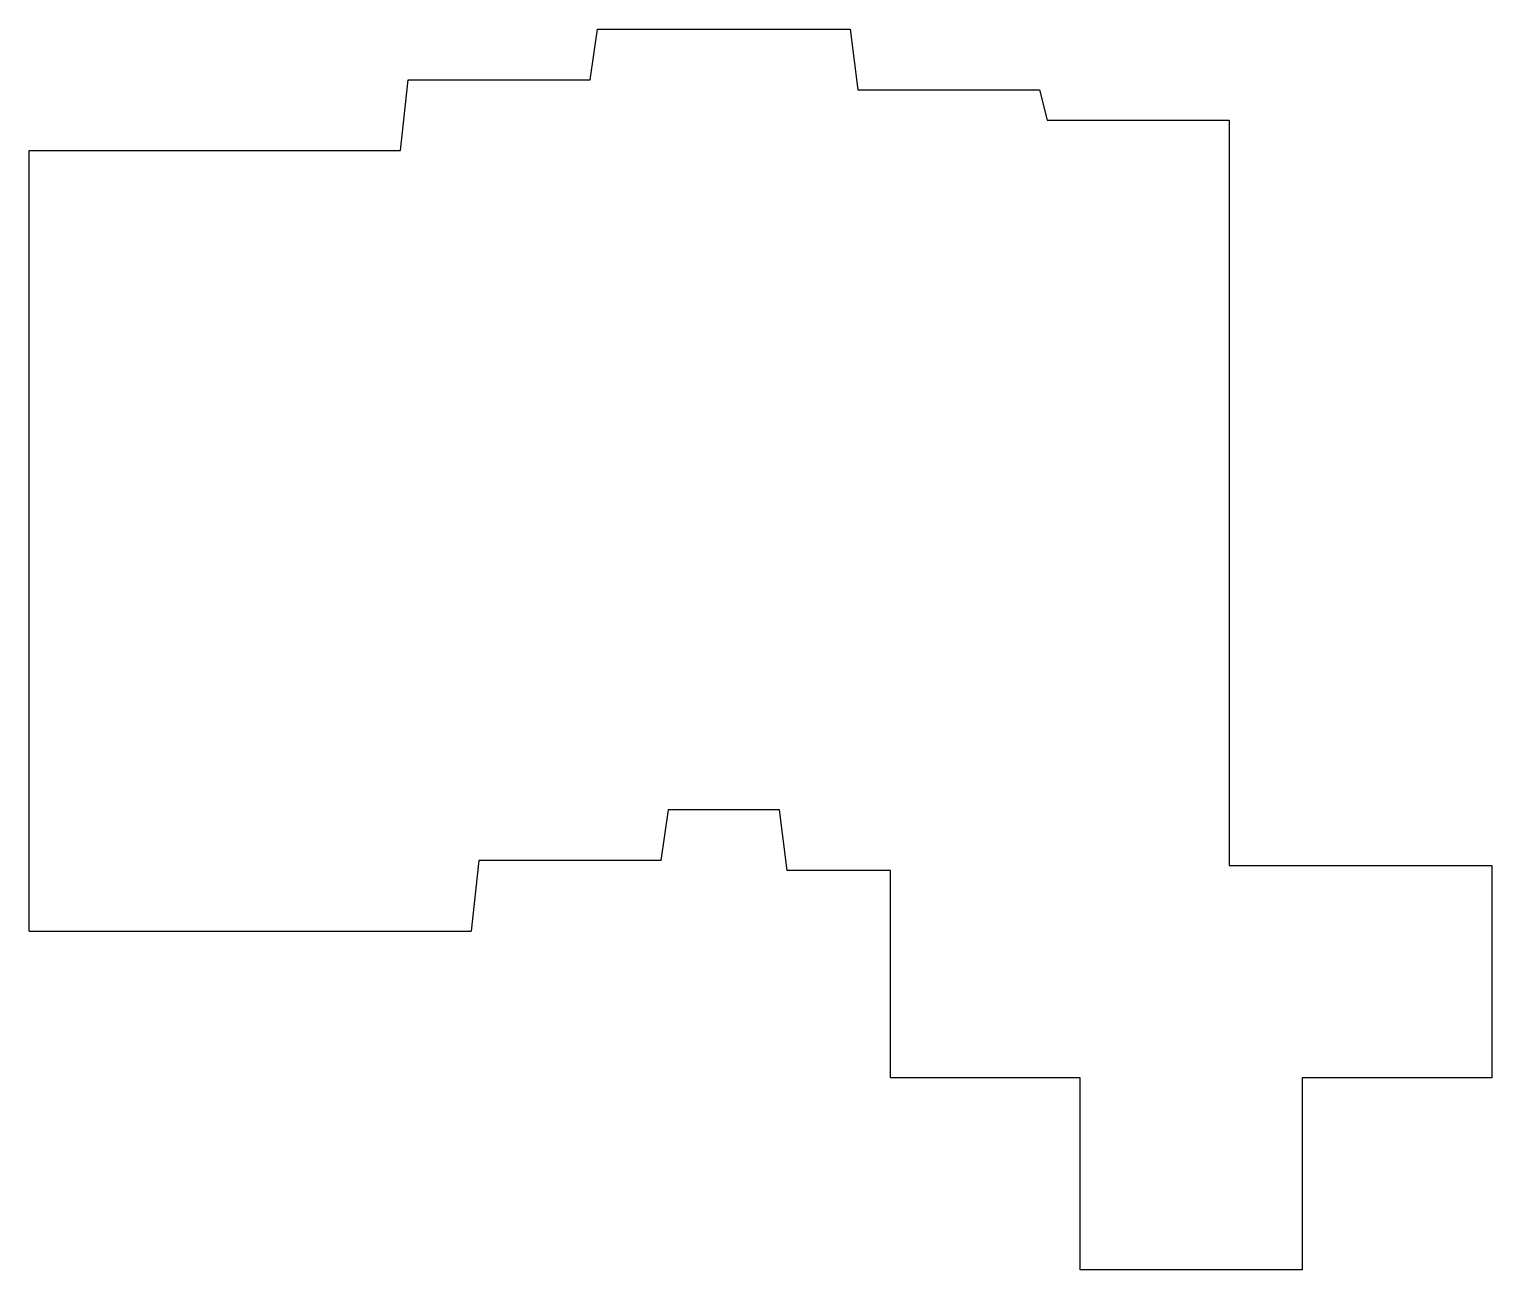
# Model space of a CAD drawing. Header units: millimetres. Extents: x 88 to 232, y -196 to -73.
import ezdxf

# ---------------------------------------------------------------- set-up
doc = ezdxf.new("R2010")
doc.units = ezdxf.units.MM

msp = doc.modelspace()

# ---------------------------------------------------------------- linework, layer by layer
for p, q in [((143, -77.75), (143.75, -72.75)), ((143.75, -72.75), (168.75, -72.75)), ((168.75, -72.75), (169.5, -78.75)), ((124.25, -84.75), (125, -77.75)), ((125, -77.75), (143, -77.75)), ((169.5, -78.75), (187.5, -78.75)), ((187.5, -78.75), (188.25, -81.75)), ((188.25, -81.75), (206.25, -81.75)), ((206.25, -81.75), (206.25, -155.5)), ((87.5, -162), (87.5, -84.75)), ((87.5, -84.75), (124.25, -84.75)), ((150.75, -150), (150, -155)), ((161.75, -150), (150.75, -150)), ((162.5, -156), (161.75, -150)), ((132, -155), (131.25, -162)), ((150, -155), (132, -155)), ((172.75, -156), (162.5, -156)), ((172.75, -176.5), (172.75, -156)), ((206.25, -155.5), (232.25, -155.5)), ((232.25, -155.5), (232.25, -176.5)), ((87.5, -162), (131.25, -162)), ((191.5, -176.5), (172.75, -176.5)), ((191.5, -195.5), (191.5, -176.5)), ((232.25, -176.5), (213.5, -176.5)), ((213.5, -176.5), (213.5, -195.5)), ((213.5, -195.5), (191.5, -195.5))]:
    msp.add_line(p, q)

doc.saveas('drawing.dxf')
